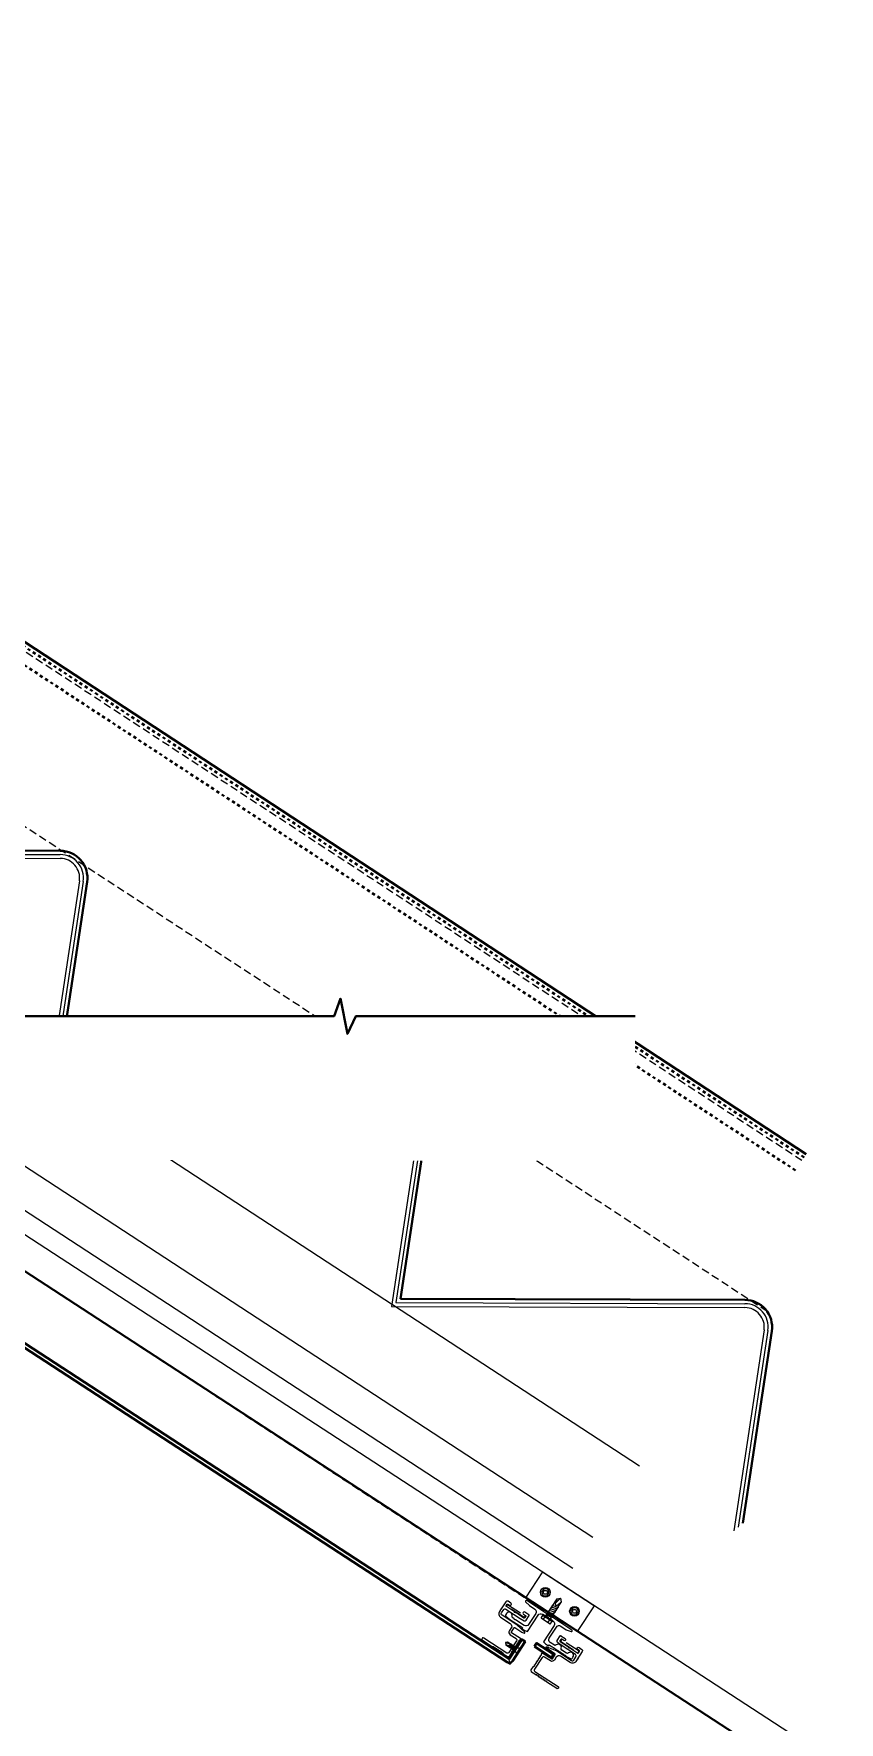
# Model space of a CAD drawing. Header units: inches. Extents: x -301 to 39679, y -468 to 370.
# Drawn here: x 607.6 to 633.6, y 131.4 to 185.8 of the extents above; entities that cross this region are included whole.
import ezdxf

# ---------------------------------------------------------------- set-up
doc = ezdxf.new("R2010")
doc.units = ezdxf.units.IN
doc.header["$MEASUREMENT"] = 0
for name, pattern in [('DASHED', [0.75, 0.5, -0.25]), ('DASHED2', [0.375, 0.25, -0.125]), ('HIDDEN', [0.375, 0.25, -0.125]), ('HIDDEN2', [0.1875, 0.125, -0.0625])]:
    doc.linetypes.add(name, pattern=pattern)
doc.layers.get('Defpoints').update_dxf_attribs({"color": 3})
for name, color, linetype, lineweight in [('NSE-By_Others', 252, 'Continuous', 0), ('NSE-By_Others_Hidden', 252, 'HIDDEN', 0), ('NSE-Furring 01', 30, 'Continuous', 18), ('NSE-Hardware', 111, 'Continuous', 25), ('NSE-Notes', 11, 'Continuous', 40), ('NSE-Panels 01', 1, 'Continuous', 40)]:
    doc.layers.add(name, color=color, linetype=linetype, lineweight=lineweight)
doc.layers.add('NSE-Construction', color=86, linetype='Continuous', plot=False)
doc.layers.add('Wipeouts', color=7, linetype='Continuous')
doc.styles.add('3_0-0_TEXT', font='simplex.shx', dxfattribs={"width": 0.7, "height": 0.375})
doc.dimstyles.new('$$$FASTENER$$$', dxfattribs={"dimtxt": 0.375, "dimasz": 0, "dimexe": 0, "dimexo": 0, "dimgap": 0, "dimtad": 0, "dimtih": 1, "dimtoh": 1, "dimdec": 4, "dimzin": 3, "dimdsep": 46, "dimlunit": 4, "dimtxsty": '3_0-0_TEXT', "dimblk": 'NONE', "dimcen": 0, "dimclrd": 256, "dimclre": 256, "dimclrt": 256, "dimadec": 0, "dimazin": 0, "dimtfac": 0.375, "dimtdec": 4, "dimtofl": 0, "dimtmove": 1, "dimatfit": 3, "dimldrblk": 'NONE', "dimfxl": 1, "dimtolj": 1, "dimtzin": 0, "dimarcsym": 0})

# ---------------------------------------------------------------- blocks, each defined once
blk = doc.blocks.new('Bolt Head')
blk.add_lwpolyline([(0.25, 0), (0.12, 0.22), (-0.12, 0.22), (-0.25, 0), (-0.12, -0.22), (0.12, -0.22)], close=True)
for radius in [0.312, 0.125]:
    blk.add_circle((0, 0), radius)
blk = doc.blocks.new('_None')
blk = doc.blocks.new('*U110')
at = {"linetype": 'Continuous'}
blk.add_lwpolyline([(0.642, -1.543), (0.77, -1.543, 0.414214), (0.9, -1.413), (0.9, -1.041, -0.414214), (1, -0.941), (1.109, -0.941, 0.414214), (1.205, -0.845), (1.205, -0.616, -0.414214), (1.255, -0.566), (1.71, -0.566, -0.414214), (1.76, -0.616), (1.76, -1.503, 1), (1.84, -1.503), (1.84, -1.121, 0.302776), (1.827, -1.103, -0.666667), (1.827, -1.08, 0.666667), (1.827, -1.043, -0.666667), (1.827, -1.02, 0.666667), (1.827, -0.983, -0.666667), (1.827, -0.96, 0.666667), (1.827, -0.923, -0.666667), (1.827, -0.9, 0.666667), (1.827, -0.863, -0.666667), (1.827, -0.84, 0.666667), (1.827, -0.803, -0.666667), (1.827, -0.78, 0.666667), (1.827, -0.743, -0.666667), (1.827, -0.72, 0.302776), (1.84, -0.701), (1.84, -0.539, 0.198912), (1.835, -0.528), (1.797, -0.491, 0.198912), (1.786, -0.486), (1.654, -0.486, 0.302776), (1.636, -0.498, -0.666667), (1.612, -0.498, 0.666667), (1.576, -0.498, -0.666667), (1.552, -0.498, 0.666667), (1.516, -0.498, -0.666667), (1.492, -0.498, 0.666667), (1.456, -0.498, -0.666667), (1.432, -0.498, 0.666667), (1.396, -0.498, -0.666667), (1.372, -0.498, 0.666667), (1.336, -0.498, -0.666667), (1.312, -0.498, 0.666667), (1.276, -0.498, -0.666667), (1.252, -0.498, 0.666667), (1.216, -0.498, -0.666667), (1.192, -0.498, 0.302776), (1.174, -0.486), (1.141, -0.486, 0.414214), (1.125, -0.502), (1.125, -0.845, -0.414214), (1.109, -0.861), (0.948, -0.861, -0.414214), (0.932, -0.845), (0.932, -0.58, 0.045635), (0.931, -0.577), (0.917, -0.5, 0.832406), (0.883, -0.5), (0.82, -0.843, 0.045635), (0.82, -0.845), (0.82, -1.413, -0.414214), (0.77, -1.463), (0.642, -1.463, -0.414214), (0.592, -1.413), (0.592, -0.861, 0.01996), (0.592, -0.86), (0.581, -0.719, 0.391021), (0.531, -0.673), (0.354, -0.673, 0.414214), (0.338, -0.689), (0.338, -0.849, 1), (0.418, -0.849), (0.418, -0.769, -0.414214), (0.434, -0.753), (0.496, -0.753, -0.414214), (0.512, -0.769), (0.512, -1.086, 0.262938), (0.52, -1.1, -0.564932), (0.52, -1.125, 0.262938), (0.512, -1.139), (0.512, -1.447, -0.414214), (0.496, -1.463), (0.434, -1.463, -0.414214), (0.418, -1.447), (0.418, -1.383, 1), (0.338, -1.383), (0.338, -1.493, 0.414214), (0.388, -1.543), (0.706, -1.543)], format="xyb", dxfattribs=at)
at = {"linetype": 'DASHED', "lineweight": 0, "transparency": 16777216}
blk.add_lwpolyline([(0.496, -0.772), (0.496, -1.452), (0.434, -1.452), (0.434, -0.772)], close=True, dxfattribs=at)
blk = doc.blocks.new('*U158')
at = {"transparency": 16777216}
blk.add_lwpolyline([(0.798, -0.617), (0.806, -0.625), (0.798, -0.632), (0.806, -0.64), (0.798, -0.647), (0.806, -0.655), (0.798, -0.662), (0.806, -0.67), (0.798, -0.677), (0.806, -0.685), (0.798, -0.692), (0.806, -0.7), (0.798, -0.707), (0.806, -0.715), (0.798, -0.722), (0.806, -0.73), (0.798, -0.737), (0.806, -0.745), (0.798, -0.752), (0.806, -0.76), (0.798, -0.767), (0.806, -0.775), (0.798, -0.782), (0.806, -0.79), (0.798, -0.797), (0.806, -0.805), (0.798, -0.812), (0.806, -0.82), (0.798, -0.827), (0.806, -0.835), (0.798, -0.842), (0.806, -0.85), (0.798, -0.857), (0.806, -0.865), (0.798, -0.872), (0.806, -0.88), (0.798, -0.887), (0.806, -0.895), (0.798, -0.902), (0.806, -0.91), (0.798, -0.917), (0.806, -0.925), (0.798, -0.932), (0.806, -0.94), (0.798, -0.947), (0.806, -0.955), (0.798, -0.962), (0.806, -0.97), (0.798, -0.977), (0.806, -0.985), (0.798, -0.992), (0.806, -1), (0.798, -1.007), (0.806, -1.015), (0.798, -1.022), (0.806, -1.03), (0.798, -1.037), (0.806, -1.045), (0.798, -1.052), (0.806, -1.06), (0.798, -1.067), (0.806, -1.075), (0.798, -1.082), (0.806, -1.09), (0.798, -1.097), (0.806, -1.105), (0.798, -1.112), (0.806, -1.12), (0.798, -1.127), (0.806, -1.135), (0.798, -1.142), (0.806, -1.15), (0.798, -1.157), (0.806, -1.165), (0.806, -1.187), (0.789, -1.35, -0.383421), (0.761, -1.375), (0.716, -1.375, -0.918526), (0.679, -1.179, 0.337188), (0.716, -1.131), (0.716, -0.948, 0.337188), (0.679, -0.9, -0.760886), (0.679, -0.707, 0.337188), (0.716, -0.659), (0.716, -0.497, 0.414214), (0.616, -0.397), (0.19, -0.397, 0.414214), (0.09, -0.497), (0.09, -0.71), (0.055, -0.875, -0.900068), (0, -0.87), (0, -0.015, 1), (0, 0.015), (0, 0.87, -0.900068), (0.055, 0.875), (0.09, 0.71), (0.09, 0.497, 0.414214), (0.19, 0.397), (0.616, 0.397, 0.414214), (0.716, 0.497), (0.716, 0.835, 1), (0.716, 0.855), (0.716, 0.869, 1), (0.716, 0.889), (0.716, 0.943, 0.337188), (0.679, 0.991, -0.873386), (0.706, 1.187), (0.761, 1.187, -0.383421), (0.789, 1.163), (0.806, 1), (0.806, 0.513), (0.836, 0.513), (0.836, 0.397), (0.825, 0.307), (0.19, 0.307, 0.414214), (0.09, 0.207), (0.09, 0.015, 1), (0.09, -0.015), (0.09, -0.207, 0.414214), (0.19, -0.307), (0.825, -0.307), (0.836, -0.397), (0.836, -0.513), (0.806, -0.513), (0.806, -0.55), (0.798, -0.557), (0.806, -0.565), (0.798, -0.572), (0.806, -0.58), (0.798, -0.587), (0.806, -0.595), (0.798, -0.602), (0.806, -0.61)], format="xyb", close=True, dxfattribs=at)
blk = doc.blocks.new('*U49')
at = {"linetype": 'Continuous'}
blk.add_lwpolyline([(0.642, 1.543), (0.77, 1.543, -0.414214), (0.9, 1.413), (0.9, 1.041, 0.414214), (1, 0.941), (1.109, 0.941, -0.414214), (1.205, 0.845), (1.205, 0.616, 0.414214), (1.255, 0.566), (1.71, 0.566, 0.414214), (1.76, 0.616), (1.76, 1.503, -1), (1.84, 1.503), (1.84, 1.121, -0.302776), (1.827, 1.103, 0.666667), (1.827, 1.08, -0.666667), (1.827, 1.043, 0.666667), (1.827, 1.02, -0.666667), (1.827, 0.983, 0.666667), (1.827, 0.96, -0.666667), (1.827, 0.923, 0.666667), (1.827, 0.9, -0.666667), (1.827, 0.863, 0.666667), (1.827, 0.84, -0.666667), (1.827, 0.803, 0.666667), (1.827, 0.78, -0.666667), (1.827, 0.743, 0.666667), (1.827, 0.72, -0.302776), (1.84, 0.701), (1.84, 0.539, -0.198912), (1.835, 0.528), (1.797, 0.491, -0.198912), (1.786, 0.486), (1.654, 0.486, -0.302776), (1.636, 0.498, 0.666667), (1.612, 0.498, -0.666667), (1.576, 0.498, 0.666667), (1.552, 0.498, -0.666667), (1.516, 0.498, 0.666667), (1.492, 0.498, -0.666667), (1.456, 0.498, 0.666667), (1.432, 0.498, -0.666667), (1.396, 0.498, 0.666667), (1.372, 0.498, -0.666667), (1.336, 0.498, 0.666667), (1.312, 0.498, -0.666667), (1.276, 0.498, 0.666667), (1.252, 0.498, -0.666667), (1.216, 0.498, 0.666667), (1.192, 0.498, -0.302776), (1.174, 0.486), (1.141, 0.486, -0.414214), (1.125, 0.502), (1.125, 0.845, 0.414214), (1.109, 0.861), (0.948, 0.861, 0.414214), (0.932, 0.845), (0.932, 0.58, -0.045635), (0.931, 0.577), (0.917, 0.5, -0.832406), (0.883, 0.5), (0.82, 0.843, -0.045635), (0.82, 0.845), (0.82, 1.413, 0.414214), (0.77, 1.463), (0.642, 1.463, 0.414214), (0.592, 1.413), (0.592, 0.861, -0.01996), (0.592, 0.86), (0.581, 0.719, -0.391021), (0.531, 0.673), (0.354, 0.673, -0.414214), (0.338, 0.689), (0.338, 0.849, -1), (0.418, 0.849), (0.418, 0.769, 0.414214), (0.434, 0.753), (0.496, 0.753, 0.414214), (0.512, 0.769), (0.512, 1.086, -0.262938), (0.52, 1.1, 0.564932), (0.52, 1.125, -0.262938), (0.512, 1.139), (0.512, 1.447, 0.414214), (0.496, 1.463), (0.434, 1.463, 0.414214), (0.418, 1.447), (0.418, 1.383, -1), (0.338, 1.383), (0.338, 1.493, -0.414214), (0.388, 1.543), (0.706, 1.543)], format="xyb", dxfattribs=at)
at = {"linetype": 'DASHED', "lineweight": 0, "transparency": 16777216}
blk.add_lwpolyline([(0.496, 0.772), (0.496, 1.452), (0.434, 1.452), (0.434, 0.772)], close=True, dxfattribs=at)
blk = doc.blocks.new('*U220')
blk.add_wipeout([(-9.315, 0), (-0.315, 0), (-0.112, 0.569), (0.112, -0.569), (0.383, 0), (9.383, 0), (9.379, -4.66), (-9.319, -4.629)]).dxf.layer = 'Wipeouts'
blk.add_lwpolyline([(9.383, 0), (0.383, 0), (0.112, -0.569), (-0.112, 0.569), (-0.315, 0), (-9.315, 0)])
blk = doc.blocks.new('*U30')
blk.add_lwpolyline([(0.035, -0.125), (0.035, 0.125), (0.052, 0.125), (0.052, -0.125)], close=True)
for points in [[(0.052, 0.11), (0.136, 0.05), (0.5, 0.05), (0.552, 0), (0.5, -0.05), (0.136, -0.05), (0.052, -0.11), (0.052, 0.11)], [(0.5, 0.05), (0.402, 0.029), (0.373, 0), (0.402, -0.029), (0.5, -0.05)], [(0.402, 0.029), (0.552, 0)]]:
    blk.add_leader(points, dimstyle='$$$FASTENER$$$')
at = {"has_arrowhead": 0}
for points in [[(0.143, 0.05), (0.148, 0.069), (0.184, -0.063), (0.187, -0.051)], [(0.175, 0.05), (0.18, 0.069), (0.215, -0.063), (0.218, -0.051)], [(0.206, 0.05), (0.211, 0.069), (0.246, -0.063), (0.25, -0.051)], [(0.237, 0.05), (0.242, 0.069), (0.278, -0.063), (0.281, -0.051)], [(0.268, 0.05), (0.273, 0.069), (0.309, -0.063), (0.312, -0.051)], [(0.3, 0.05), (0.305, 0.069), (0.34, -0.063), (0.343, -0.051)], [(0.331, 0.05), (0.336, 0.069), (0.371, -0.063), (0.375, -0.051)], [(0.362, 0.05), (0.367, 0.069), (0.403, -0.063), (0.406, -0.051)], [(0.136, 0), (0.153, -0.063), (0.156, -0.051)]]:
    blk.add_leader(points, dimstyle='$$$FASTENER$$$', dxfattribs=at)
blk = doc.blocks.new('*U157')
blk.add_lwpolyline([(30, -0.124), (0.125, -0.125), (0.125, -0.876), (0, -0.876), (0, -0.125, -0.414214), (0.125, 0), (30, 0.001, -0.414214), (30.125, -0.124)], format="xyb")
blk.add_lwpolyline([(30, -0.124), (30, -0.875), (30.125, -0.874), (30.125, -0.124)])
at = {"layer": 'Defpoints'}
for p, q in [((0, 0), (0.185, -0.185)), ((30.125, 0.001), (29.94, -0.184)), ((0.125, -0.876), (0.178, -0.876)), ((30, -0.875), (29.947, -0.875))]:
    blk.add_line(p, q, dxfattribs=at)
for points in [[(0.125, 0), (0, 0), (0, -0.125)], [(30, 0.001), (30.125, 0.001), (30.125, -0.124)]]:
    blk.add_lwpolyline(points, dxfattribs=at)
at = {"layer": 'NSE-Hardware', "xscale": -1, "rotation": 180}
blk.add_blockref('*U30', (-0.035, -0.501), dxfattribs=at)
at = {"layer": 'NSE-Hardware', "xscale": -1}
blk.add_blockref('*U30', (30.16, -0.5), dxfattribs=at)
blk = doc.blocks.new('*U127')
for p, q in [((-0.061, 0.09), (0.028, 0.09)), ((-0.061, -0.09), (0.028, -0.09))]:
    blk.add_line(p, q)
for points in [[(0.028, 0.181), (-0.061, 0.181, 0.414214), (-0.073, 0.168), (-0.073, -0.168, 0.414214), (-0.061, -0.18), (0.028, -0.18)], [(-0.073, 0.103, 0.414214), (-0.061, 0.09, 0.414214), (-0.073, 0.078)], [(-0.073, -0.078, 0.414214), (-0.061, -0.09, 0.414214), (-0.073, -0.103)]]:
    blk.add_lwpolyline(points, format="xyb")
blk.add_lwpolyline([(0.052, 0.196), (0.028, 0.196), (0.028, -0.196), (0.052, -0.196)], close=True)
for points in [[(0.052, 0.08), (0.719, 0.08), (0.802, 0), (0.719, -0.08), (0.052, -0.08), (0.052, 0.08)], [(0.719, 0.08), (0.562, 0.046), (0.516, 0), (0.562, -0.046), (0.719, -0.08)], [(0.562, 0.046), (0.802, 0)]]:
    blk.add_leader(points, dimstyle='$$$FASTENER$$$')
at = {"has_arrowhead": 0}
for points in [[(0.078, 0.08), (0.085, 0.108), (0.143, -0.108), (0.151, -0.08)], [(0.14, 0.08), (0.148, 0.108), (0.206, -0.108), (0.213, -0.08)], [(0.203, 0.08), (0.21, 0.108), (0.268, -0.108), (0.276, -0.08)], [(0.265, 0.08), (0.273, 0.108), (0.331, -0.108), (0.338, -0.08)], [(0.328, 0.08), (0.335, 0.108), (0.393, -0.108), (0.401, -0.08)], [(0.39, 0.08), (0.398, 0.108), (0.456, -0.108), (0.463, -0.08)], [(0.453, 0.08), (0.46, 0.108), (0.518, -0.108), (0.526, -0.08)], [(0.052, 0), (0.081, -0.108), (0.088, -0.08)]]:
    blk.add_leader(points, dimstyle='$$$FASTENER$$$', dxfattribs=at)

msp = doc.modelspace()

# ---------------------------------------------------------------- linework, layer by layer
at = {"color": 0, "linetype": 'Continuous', "lineweight": 0, "extrusion": (3.20393e-20, 1, -1.2238e-14)}
for p, q in [((597.29282, 159.56245), (608.48936, 159.52491)), ((609.35159, 158.51925), (608.41642, 152.32761)), ((608.41571, 152.32797), (608.41642, 152.32761)), ((608.41642, 152.32761), (619.52191, 152.29037)), ((620.38414, 151.28471), (619.44898, 145.09307)), ((619.44826, 145.09343), (619.44898, 145.09307)), ((630.47412, 137.85892), (630.47484, 137.85855)), ((623.46362, 134.04633), (623.46296, 134.0468)), ((623.88259, 133.77346), (623.88193, 133.77393))]:
    msp.add_line(p, q, dxfattribs=at)
at = {"layer": 'NSE-By_Others', "linetype": 'DASHED2', "extrusion": (3.20393e-20, 1, -1.2238e-14)}
for p, q in [((632.37951, 149.54183), (577.34944, 185.59488)), ((631.26155, 144.68211), (575.69173, 180.96693)), ((624.7008, 134.63439), (572.50614, 168.71537))]:
    msp.add_line(p, q, dxfattribs=at)
at = {"layer": 'NSE-By_Others', "extrusion": (3.20393e-20, 1, -1.2238e-14)}
for p, q in [((625.64464, 137.39923), (583.82411, 164.70696)), ((624.9954, 136.40492), (583.17335, 163.71365))]:
    msp.add_line(p, q, dxfattribs=at)
at = {"layer": 'NSE-By_Others', "linetype": 'Continuous', "extrusion": (3.20393e-20, 1, -1.2238e-14)}
for p, q in [((597.14688, 159.4383), (608.4882, 159.40027)), ((597.00166, 159.31379), (608.48778, 159.27527)), ((609.10368, 158.55693), (608.12526, 152.07895)), ((609.22727, 158.53827), (608.27049, 152.20346)), ((608.12526, 152.07895), (619.52034, 152.04073)), ((608.27049, 152.20346), (619.52075, 152.16573)), ((620.13623, 151.3224), (619.15781, 144.84441)), ((620.25983, 151.30373), (619.30304, 144.96892)), ((619.15781, 144.84441), (630.54619, 144.80622)), ((619.30304, 144.96892), (630.54661, 144.93121)), ((631.16209, 144.08788), (630.18367, 137.60989)), ((631.28569, 144.06921), (630.3289, 137.7344))]:
    msp.add_line(p, q, dxfattribs=at)
at = {"layer": 'NSE-By_Others', "linetype": 'Continuous'}
for centre, radius in [((608.48569, 158.65027), 0.75), ((608.48569, 158.65027), 0.625), ((619.51824, 151.41574), 0.625), ((619.51824, 151.41574), 0.75), ((630.5441, 144.18122), 0.625), ((630.5441, 144.18122), 0.75)]:
    msp.add_arc(centre, radius, 351.411141, 89.807858, dxfattribs=at)
at = {"layer": 'NSE-By_Others_Hidden', "color": 253, "linetype": 'HIDDEN2', "ltscale": 0.5}
msp.add_lwpolyline([(608.38376, 152.20346), (620.38376, 152.20346), (620.38376, 152.95346), (608.38376, 152.95346)], close=True, dxfattribs=at)
at = {"layer": 'NSE-Construction', "extrusion": (3.20393e-20, 1, -1.2238e-14)}
msp.add_line((627.14814, 139.70183), (574.95348, 173.78281), dxfattribs=at)
at = {"layer": 'NSE-Construction'}
for points in [[(624.01915, 136.29137), (623.47612, 135.45761), (625.15201, 134.3661), (625.69504, 135.19986)], [(623.48977, 135.47856), (625.16566, 134.38705)]]:
    msp.add_lwpolyline(points, dxfattribs=at)
at = {"layer": 'NSE-Furring 01'}
for points in [[(572.3635, 169.93721), (571.82048, 169.10346), (677.87518, 100.02976), (678.41821, 100.86352)], [(572.3635, 169.93721), (678.41821, 100.86352)], [(571.83412, 169.12441), (677.88882, 100.05071)], [(624.01915, 136.29137), (625.69504, 135.19986)]]:
    msp.add_lwpolyline(points, dxfattribs=at)
at = {"layer": 'NSE-Panels 01', "color": 9, "linetype": 'HIDDEN2', "ltscale": 0.25, "extrusion": (3.20393e-20, 1, -1.2238e-14)}
for p, q in [((632.44801, 149.64639), (577.38674, 185.71988)), ((632.174, 149.22815), (577.07794, 185.32444))]:
    msp.add_line(p, q, dxfattribs=at)
at = {"layer": 'NSE-Panels 01', "extrusion": (3.20393e-20, 1, -1.2238e-14)}
for p, q in [((632.51651, 149.75095), (577.424, 185.84491)), ((597.29211, 159.56282), (608.48864, 159.52527)), ((609.35087, 158.51961), (608.41571, 152.32797)), ((608.41571, 152.32797), (619.52119, 152.29073)), ((620.38343, 151.28507), (619.44826, 145.09343)), ((619.44826, 145.09343), (630.54705, 145.05621)), ((631.40929, 144.05054), (630.47412, 137.85892))]:
    msp.add_line(p, q, dxfattribs=at)
at = {"layer": 'NSE-Panels 01'}
msp.add_lwpolyline([(623.7666, 133.89131), (623.83482, 133.99605), (624.37387, 133.64297), (624.30565, 133.53823)], close=True, dxfattribs=at)
for centre in [(608.48569, 158.65027), (619.51824, 151.41574), (630.5441, 144.18122)]:
    msp.add_arc(centre, 0.875, 351.411141, 89.807858, dxfattribs=at)

# ---------------------------------------------------------------- block references
at = {"layer": 'NSE-Construction'}
for p, xscale, yscale, zscale, rotation in [((624.11652, 135.63423), 0.5000000000000001, 0.5000000000000001, 0.5000000000000001, 114.4209895767726), ((625.05328, 135.02114), 0.5000000000000002, 0.5000000000000002, 0.5000000000000002, 294.4209895767726)]:
    msp.add_blockref('Bolt Head', p, dxfattribs=dict(at, xscale=xscale, yscale=yscale, zscale=zscale, rotation=rotation))
at = {"layer": 'NSE-Construction', "rotation": 56.92370058426178}
msp.add_blockref('*U127', (624.1664, 134.7734), dxfattribs=at)
at = {"layer": 'NSE-Furring 01', "xscale": -1, "rotation": 56.92370058426182}
for name, p in [('*U158', (624.24355, 134.89215)), ('*U49', (624.34988, 134.81467)), ('*U110', (624.22505, 134.89466))]:
    msp.add_blockref(name, p, dxfattribs=at)
at = {"layer": 'NSE-Hardware', "xscale": 0.5, "yscale": 0.5, "zscale": 0.5}
for p in [(609.69157, 152.57846), (617.29549, 152.57846)]:
    msp.add_blockref('Bolt Head', p, dxfattribs=at)
at = {"layer": 'NSE-Panels 01', "rotation": 146.9237005842617}
msp.add_blockref('*U157', (622.98602, 133.31453), dxfattribs=at)

# ---------------------------------------------------------------- next in the draw order: block references
at = {"layer": 'NSE-Notes'}
msp.add_blockref('*U220', (598.92744, 154.19301), dxfattribs=at)

# ---------------------------------------------------------------- next in the draw order: block references
msp.add_blockref('*U220', (617.62509, 154.19301), dxfattribs=at)

doc.saveas('drawing.dxf')
